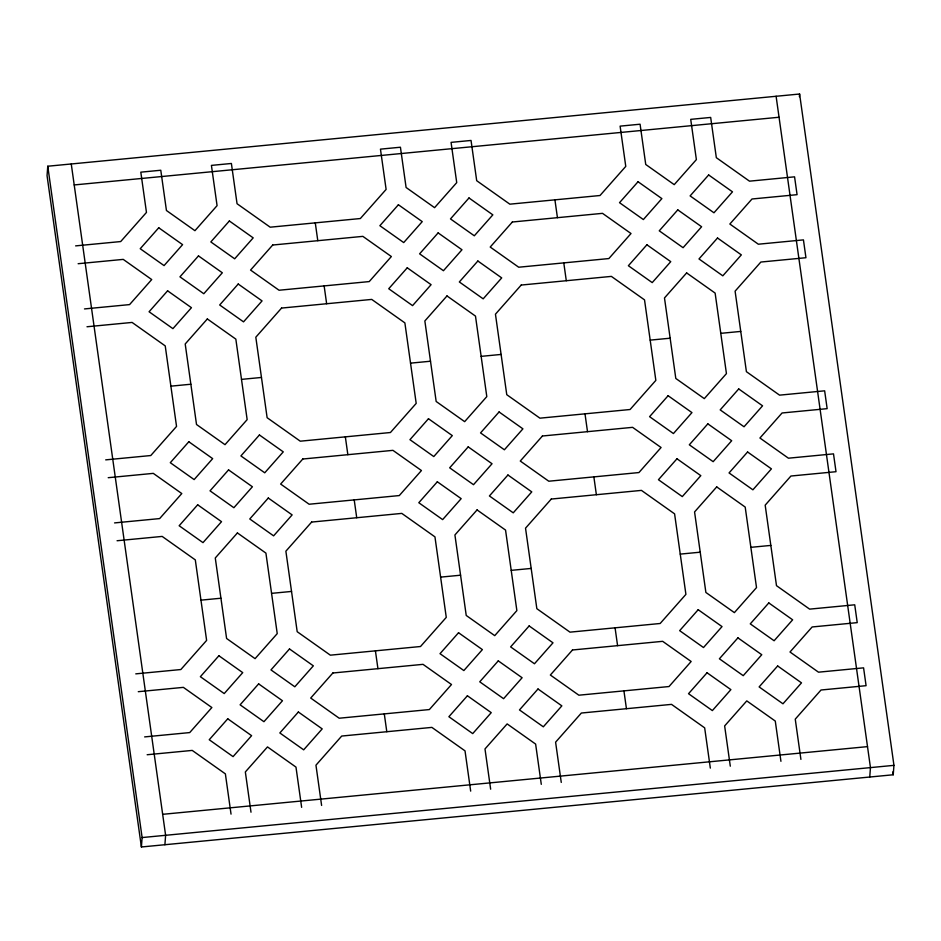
<?xml version="1.0" encoding="UTF-8"?>
<svg xmlns="http://www.w3.org/2000/svg" width="941" height="941" viewBox="0 0 941 941"><rect width="100%" height="100%" fill="white"/><g stroke="black" fill="none" stroke-linecap="round" stroke-linejoin="round"><path stroke-width="1.41" d="M47.768 166.228L47.05 175.649L141.397 846.982L893.232 774.772L893.95 765.351L799.603 94.018L47.768 166.228L142.115 837.561L141.397 846.982M164.898 844.736L165.616 835.302L71.257 163.969M799.391 96.711L799.603 94.018M869.743 777.031L870.46 767.609L776.102 96.264M74.21 184.942L779.054 117.249M75.633 245.883L120.707 241.555L146.467 212.419L140.809 172.168L160.782 170.25L166.439 210.502L194.94 230.686L217.077 205.644L211.419 165.393L231.392 163.475L237.05 203.726L270.196 227.193L360.356 218.535L386.116 189.412L380.458 149.149L400.431 147.231L406.089 187.482L434.577 207.667L456.726 182.625L451.068 142.373L471.041 140.456L476.699 180.707L509.846 204.173L600.005 195.516L625.765 166.392L620.107 126.141L640.08 124.212L645.738 164.475L674.227 184.648L696.375 159.605L690.718 119.354L710.678 117.437L716.336 157.688L749.495 181.166L794.569 176.837L797.074 194.669L752 198.998L729.851 224.029L758.352 244.213L803.438 239.884L805.943 257.716L760.857 262.045L735.097 291.169L746.413 371.683L779.56 395.149L824.645 390.821L827.151 408.653L782.065 412.981L759.928 438.024L788.429 458.196L833.503 453.868L836.008 471.7L790.934 476.028L765.174 505.164L776.49 585.667L809.636 609.133L854.722 604.804L857.227 622.636L812.142 626.965L790.005 652.007L818.494 672.18L863.579 667.851L866.085 685.683L821.011 690.012L795.251 719.147L800.909 759.399M78.138 263.715L123.224 259.387L151.713 279.559L129.576 304.602L84.49 308.93M86.995 326.762L132.081 322.434L165.228 345.9L176.543 426.414L150.783 455.538L105.71 459.867M170.886 386.163L190.858 384.234M241.496 379.376L261.469 377.459M410.535 363.144L430.507 361.226M481.145 356.357L501.106 354.439M650.184 340.124L670.145 338.207M720.782 333.337L740.755 331.42M108.215 477.699L153.289 473.37L181.789 493.555L159.652 518.585L114.567 522.914M117.072 540.746L162.158 536.417L195.305 559.895L206.62 640.398L180.86 669.533L135.775 673.862M200.962 600.146L220.935 598.229M271.573 593.359L291.534 591.442M440.611 577.127L460.572 575.21M511.21 570.352L531.183 568.435M680.249 554.108L700.222 552.191M750.859 547.333L770.832 545.415M138.28 691.694L183.366 687.365L211.866 707.538L189.717 732.58L144.643 736.909M147.149 754.741L192.223 750.412L225.381 773.878L231.039 814.13M162.664 814.318L867.508 746.625M142.115 837.561L893.95 765.351M892.821 771.867L893.232 774.772M780.936 761.316L775.278 721.065L746.778 700.892L724.641 725.923L730.298 766.186M710.326 768.103L704.668 727.852L671.521 704.374L581.362 713.031L555.602 742.167L561.259 782.418M554.919 199.845L557.437 217.677M563.788 262.892L566.294 280.724M584.996 413.84L587.502 431.672M593.865 476.887L596.371 494.719M615.073 627.823L617.578 645.655M623.93 690.87L626.435 708.702M541.287 784.335L535.629 744.084L507.14 723.911L484.991 748.942L490.649 789.193M470.676 791.122L465.019 750.859L431.872 727.393L341.712 736.05L315.953 765.186L321.61 805.437M315.282 222.864L317.787 240.696M324.139 285.911L326.645 303.743M345.347 436.859L347.852 454.691M354.216 499.906L356.721 517.738M375.424 650.843L377.929 668.675M384.293 713.89L386.798 731.722M301.638 807.354L295.98 767.103L267.491 746.919L245.342 771.961L251 812.212M158.747 227.769L140.221 248.718L164.063 265.597L182.589 244.648L158.747 227.769M167.604 290.816L149.078 311.765L172.921 328.644L191.446 307.695L167.604 290.816M198.48 255.905L179.954 276.842L203.797 293.733L222.323 272.784L198.48 255.905M229.357 220.982L210.831 241.931L234.674 258.81L253.188 237.861L229.357 220.982M207.338 318.952L185.201 343.983L196.516 424.497L225.005 444.67L247.154 419.627L235.838 339.125L207.338 318.952M238.214 284.029L219.688 304.978L243.531 321.857L262.057 300.908L238.214 284.029M272.702 245.025L250.565 270.067L279.054 290.24L369.225 281.582L391.362 256.54L362.861 236.367L272.702 245.025M281.559 308.072L255.811 337.207L267.126 417.71L300.273 441.188L390.433 432.519L416.193 403.395L404.877 322.892L371.73 299.414L281.559 308.072M188.823 441.752L170.297 462.701L194.14 479.581L212.666 458.632L188.823 441.752M398.396 204.75L379.87 225.699L403.713 242.578L422.238 221.629L398.396 204.75M197.681 504.799L179.155 525.748L202.997 542.628L221.523 521.679L197.681 504.799M228.557 469.888L210.031 490.837L233.874 507.717L252.4 486.768L228.557 469.888M259.422 434.977L240.908 455.926L264.739 472.805L283.265 451.856L259.422 434.977M407.253 267.797L388.727 288.746L412.57 305.625L431.096 284.676L407.253 267.797M438.13 232.886L419.604 253.835L443.446 270.714L461.972 249.765L438.13 232.886M468.994 197.963L450.48 218.912L474.311 235.791L492.837 214.854L468.994 197.963M237.414 532.935L215.277 557.978L226.593 638.48L255.082 658.653L277.23 633.622L265.915 553.108L237.414 532.935M268.291 498.024L249.765 518.973L273.608 535.852L292.133 514.903L268.291 498.024M302.779 459.02L280.641 484.05L309.13 504.235L399.29 495.566L421.439 470.535L392.938 450.351L302.779 459.02M446.987 295.933L424.85 320.963L436.165 401.478L464.654 421.65L486.803 396.608L475.487 316.105L446.987 295.933M477.863 261.01L459.337 281.959L483.18 298.838L501.706 277.901L477.863 261.01M512.351 222.005L490.214 247.048L518.703 267.22L608.862 258.563L631.011 233.533L602.511 213.348L512.351 222.005M311.636 522.067L285.876 551.191L297.191 631.705L330.35 655.171L420.509 646.514L446.269 617.378L434.954 536.876L401.795 513.398L311.636 522.067M521.208 285.052L495.448 314.188L506.764 394.691L539.922 418.169L630.082 409.511L655.842 380.376L644.526 299.873L611.368 276.395L521.208 285.052M218.9 655.748L200.374 676.697L224.217 693.576L242.731 672.627L218.9 655.748M428.473 418.733L409.947 439.682L433.789 456.561L452.303 435.612L428.473 418.733M638.045 181.731L619.519 202.68L643.362 219.559L661.876 198.61L638.045 181.731M227.757 718.795L209.231 739.744L233.074 756.623L251.6 735.674L227.757 718.795M258.634 683.872L240.108 704.821L263.939 721.7L282.465 700.751L258.634 683.872M289.499 648.961L270.973 669.91L294.815 686.789L313.341 665.84L289.499 648.961M437.33 481.78L418.804 502.729L442.646 519.608L461.172 498.659L437.33 481.78M468.206 446.869L449.68 467.818L473.511 484.697L492.037 463.748L468.206 446.869M499.071 411.958L480.545 432.907L504.388 449.786L522.914 428.837L499.071 411.958M646.902 244.778L628.376 265.727L652.219 282.606L670.745 261.657L646.902 244.778M677.779 209.867L659.253 230.816L683.084 247.695L701.61 226.746L677.779 209.867M708.644 174.955L690.118 195.904L713.96 212.784L732.486 191.835L708.644 174.955M298.368 712.008L279.842 732.957L303.672 749.836L322.198 728.887L298.368 712.008M332.855 673.003L310.706 698.046L339.207 718.218L429.367 709.561L451.504 684.519L423.015 664.346L332.855 673.003M477.063 509.916L454.915 534.959L466.23 615.461L494.731 635.645L516.868 610.603L505.552 530.089L477.063 509.916M507.94 475.005L489.414 495.954L513.245 512.833L531.771 491.884L507.94 475.005M542.428 436.001L520.279 461.043L548.779 481.216L638.939 472.558L661.076 447.516L632.587 427.343L542.428 436.001M686.636 272.914L664.487 297.956L675.803 378.458L704.303 398.631L726.44 373.601L715.125 293.086L686.636 272.914M717.513 238.002L698.987 258.951L722.817 275.831L741.343 254.882L717.513 238.002M551.285 499.048L525.525 528.172L536.841 608.686L569.987 632.152L660.159 623.495L685.907 594.371L674.591 513.857L641.444 490.39L551.285 499.048M458.538 632.728L440.012 653.677L463.854 670.557L482.38 649.608L458.538 632.728M668.11 395.726L649.584 416.675L673.427 433.554L691.953 412.605L668.11 395.726M467.406 695.775L448.881 716.724L472.723 733.604L491.237 712.655L467.406 695.775M498.271 660.864L479.745 681.813L503.588 698.692L522.114 677.743L498.271 660.864M529.148 625.941L510.622 646.89L534.464 663.77L552.99 642.821L529.148 625.941M676.979 458.773L658.453 479.722L682.296 496.601L700.81 475.652L676.979 458.773M707.844 423.85L689.318 444.799L713.16 461.678L731.686 440.729L707.844 423.85M738.72 388.939L720.194 409.888L744.037 426.767L762.563 405.818L738.72 388.939M538.005 688.988L519.479 709.937L543.322 726.817L561.848 705.868L538.005 688.988M572.493 649.984L550.356 675.026L578.856 695.199L669.016 686.542L691.153 661.499L662.664 641.327L572.493 649.984M716.713 486.897L694.564 511.939L705.879 592.454L734.38 612.626L756.517 587.584L745.201 507.081L716.713 486.897M747.577 451.986L729.052 472.935L752.894 489.814L771.42 468.865L747.577 451.986M698.187 609.709L679.661 630.658L703.503 647.537L722.029 626.588L698.187 609.709M707.044 672.756L688.53 693.705L712.361 710.584L730.886 689.635L707.044 672.756M737.92 637.845L719.394 658.794L743.237 675.673L761.763 654.724L737.92 637.845M768.797 602.922L750.271 623.871L774.114 640.75L792.64 619.813L768.797 602.922M777.654 665.969L759.128 686.918L782.971 703.797L801.497 682.86L777.654 665.969"/></g></svg>
